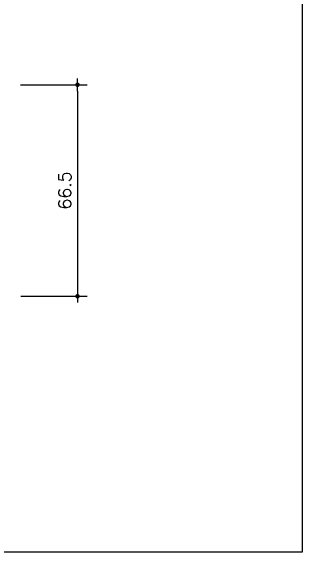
# Model space of a CAD drawing. Extents: x 0 to 1130, y -960 to 577.
# Drawn here: x 624.1 to 670, y -320 to -234.9 of the extents above; entities that cross this region are included whole.
import ezdxf

# ---------------------------------------------------------------- set-up
doc = ezdxf.new("R2010")
doc.units = 0
doc.header["$LTSCALE"] = 7.5
doc.header["$MEASUREMENT"] = 0
doc.layers.get('0').update_dxf_attribs({"linetype": 'CONTINUOUS'})
doc.layers.get('DEFPOINTS').update_dxf_attribs({"linetype": 'CONTINUOUS'})
doc.layers.add('MARCHIO', color=7, linetype='CONTINUOUS')
doc.layers.add('QUOTE', color=254, linetype='CONTINUOUS')
doc.styles.get("Standard").update_dxf_attribs({"font": 'romans.shx'})
doc.dimstyles.new('SCALA_1-2$0', dxfattribs={"dimtxt": 2, "dimasz": 1, "dimexe": 1.5, "dimexo": 1.5, "dimgap": 1, "dimtad": 3, "dimlfac": 2, "dimdsep": 46, "dimtxsty": 'Standard', "dimblk1": 'PUNTO', "dimblk2": 'PUNTO', "dimsah": 1, "dimcen": 0, "dimclrt": 2, "dimaunit": 1, "dimadec": 0, "dimazin": 0, "dimtfac": 0.7, "dimtmove": 0, "dimatfit": 3, "dimldrblk": 'PUNTO', "dimfxl": 1, "dimtolj": 2, "dimarcsym": 0})

# ---------------------------------------------------------------- blocks, each defined once
blk = doc.blocks.new('PUNTO')
blk.add_line((-1, 0), (1, 0))
at = {"const_width": 0.35}
blk.add_lwpolyline([(-0.175, 0, 1), (0.175, 0, 1)], format="xyb", close=True, dxfattribs=at)
blk = doc.blocks.new('*D124')
at = {"layer": 'DEFPOINTS', "color": 0, "transparency": 16777216}
for p in [(624.109, -246.503), (624.209, -279.753), (634.609, -279.753)]:
    blk.add_point(p, dxfattribs=at)
at = {"layer": 'QUOTE', "color": 0, "lineweight": -2, "transparency": 16777216}
for p, q in [((625.609, -246.503), (636.109, -246.503)), ((634.609, -247.503), (634.609, -278.753)), ((625.709, -279.753), (636.109, -279.753))]:
    blk.add_line(p, q, dxfattribs=at)
for p, rotation in [((634.609, -246.503), 90), ((634.609, -279.753), 270)]:
    blk.add_blockref('PUNTO', p, dxfattribs=dict(at, rotation=rotation))
at = {"layer": 'QUOTE', "color": 2, "transparency": 16777216, "insert": (632.609, -263.128), "char_height": 2, "attachment_point": 5, "rotation": 90}
blk.add_mtext('\\A2;66.5', dxfattribs=at)

msp = doc.modelspace()

# ---------------------------------------------------------------- linework, layer by layer
at = {"layer": 'MARCHIO'}
msp.add_lwpolyline([(460, -320), (460, -23), (670, -23), (670, -320)], close=True, dxfattribs=at)

# ---------------------------------------------------------------- dimensions: what is measured, and where the dimension line sits
at = {"layer": 'QUOTE'}
dim = msp.add_linear_dim(base=(634.6089, -279.7534), p1=(624.1089, -246.5034), p2=(624.2089, -279.7534), angle=90, dimstyle='SCALA_1-2$0', dxfattribs=at)
dim.commit()
dim.dimension.update_dxf_attribs({"geometry": '*D124', "text_midpoint": (632.6089, -263.1284)})

doc.saveas('drawing.dxf')
